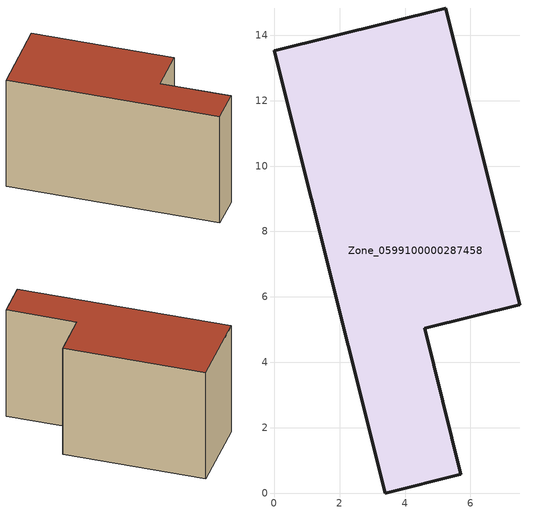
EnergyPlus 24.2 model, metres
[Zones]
Zone_0599100000287458
 floor ground (C_G): 0,13.53 5.25,14.83 7.51,5.76 4.6,5.04 5.71,0.57 3.39,0 z0
 wall outside (C_F): 3.39,0 5.71,0.57 4.6,5.04 7.51,5.76 5.25,14.83 0,13.53 3.39,0 z0:8.07
 roof outside (C_R): 5.25,14.83 0,13.53 3.39,0 5.71,0.57 4.6,5.04 7.51,5.76 z8.07
[BUILDING]
Pand.0599100000287458: North Axis=0; Terrain=City; Loads Convergence Tolerance Value=0.04; Temperature Convergence Tolerance Value=0.4; Solar Distribution=FullExterior; Maximum Number of Warmup Days=25; Minimum Number of Warmup Days=1
[Site:Location]
Rotterdam.The.Hague.AP_ZH_NLD Design_Conditions: Latitude=51.96; Longitude=4.45; Time Zone=1; Elevation=-4.5
[SITE:GROUNDTEMPERATURE:BUILDINGSURFACE]
18, 18, 18, 18, 18, 18, 18, 18, 18, 18, 18, 18
[MATERIAL] Thermal Absorptance=0.9; Solar Absorptance=0.7; Visible Absorptance=0.7
Name | Roughness | Thickness | Conductivity | Density | Specific Heat
G.TI.1975-1991 | MediumSmooth | 0.15 | 0.288461 | 540 | 1210
F.TI.1975-1991 | Rough | 0.3 | 0.230769 | 1920 | 840
R.TI.1975-1991 | MediumRough | 0.2 | 0.153846 | 1500 | 1000
[CONSTRUCTION]
C_G: G.TI.1975-1991
C_F: F.TI.1975-1991
C_R: R.TI.1975-1991
[ZONE]
Zone_0599100000287458: Type=1; Multiplier=1; Ceiling Height=Autocalculate; Volume=Autocalculate; Floor Area=autocalculate; Part of Total Floor Area=Yes
[ZONEINFILTRATION:DESIGNFLOWRATE]
Infil_Zone_0599100000287458: Zone or ZoneList or Space or SpaceList=Zone_0599100000287458; Schedule=AlwaysOn; Design Flow Rate Calculation Method=Flow/Area; Flow Rate per Floor Area=0.003; Constant Term Coefficient=1; Temperature Term Coefficient=0; Velocity Term Coefficient=0; Velocity Squared Term Coefficient=0
[HVACTEMPLATE:ZONE:IDEALLOADSAIRSYSTEM]
Zone_0599100000287458: Maximum Heating Supply Air Temperature=50; Minimum Cooling Supply Air Temperature=13; Maximum Heating Supply Air Humidity Ratio=0.0156; Minimum Cooling Supply Air Humidity Ratio=0.0077; Heating Limit=NoLimit; Cooling Limit=NoLimit; Dehumidification Control Type=ConstantSensibleHeatRatio; Cooling Sensible Heat Ratio=0.7; Dehumidification Setpoint=60; Humidification Control Type=None; Humidification Setpoint=30; Outdoor Air Method=None; Outdoor Air Flow Rate per Person=0.00944; Outdoor Air Flow Rate per Zone Floor Area=0; Outdoor Air Flow Rate per Zone=0; Demand Controlled Ventilation Type=None; Outdoor Air Economizer Type=NoEconomizer; Heat Recovery Type=None; Sensible Heat Recovery Effectiveness=0.7; Latent Heat Recovery Effectiveness=0.65
[ZONECONTROL:THERMOSTAT]
ThermostatControl_Zone_0599100000287458: Zone or ZoneList=Zone_0599100000287458; Control Type Schedule=DualSetpointControlType; Control 1=Thermostat_Zone_0599100000287458; Temperature Difference Between Cutout And Setpoint=0
[THERMOSTATSETPOINT:DUALSETPOINT]
Thermostat_Zone_0599100000287458: Heating Setpoint Temperature Schedule=HeatingSetpoint_Zone_0599100000287458; Cooling Setpoint Temperature Schedule=CoolingSetpoint_Zone_0599100000287458
[SCHEDULE:COMPACT]
HeatingSetpoint_Zone_0599100000287458: Through: 12/31, For: AllDays, Until: 24:00, 21
CoolingSetpoint_Zone_0599100000287458: Through: 12/31, For: AllDays, Until: 24:00, 24
DualSetpointControlType: Through: 12/31, For: AllDays, Until: 24:00, 4
AlwaysOn: Through: 12/31, For: AllDays, Until: 24:00, 1
